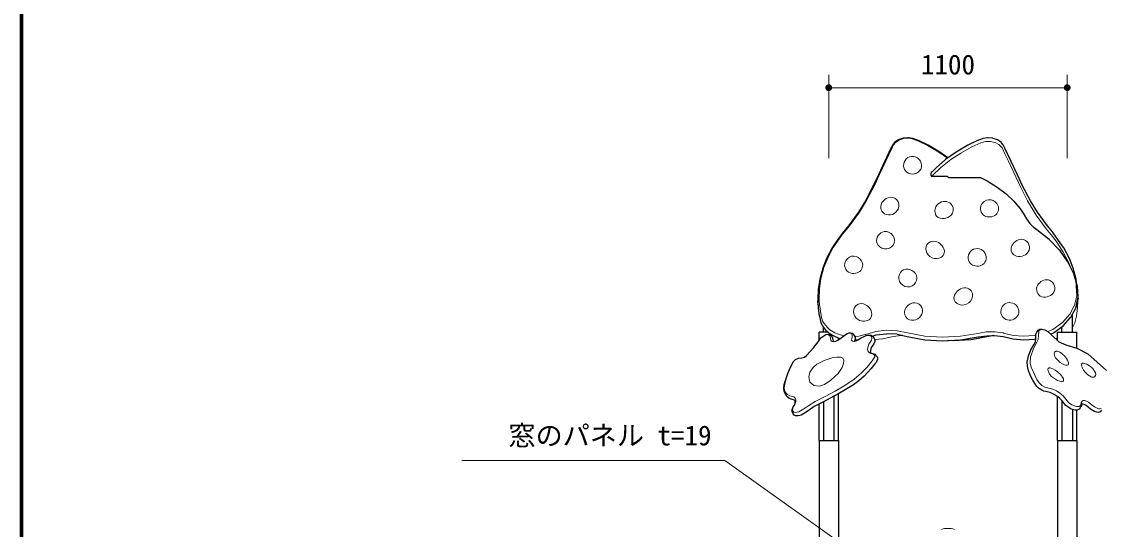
# Model space of a CAD drawing. Units: millimetres at full size, sheet at 1:50; details may follow other scales. Extents: x 750 to 20250, y 750 to 14100.
# Drawn here: x 750 to 5726, y 5084 to 7425 of the extents above; entities that cross this region are included whole.
import ezdxf
from ezdxf.enums import TextEntityAlignment as Align

# ---------------------------------------------------------------- set-up
doc = ezdxf.new("R2010")
doc.units = ezdxf.units.MM
doc.header["$LTSCALE"] = 50
for name, color, linetype, lineweight in [('D-STR-1', 1, 'Continuous', 25), ('D-STR-3', 251, 'Continuous', 9), ('D-STR-DIM', 7, 'Continuous', 13), ('D-STR-HTXT', 7, 'Continuous', 13), ('D-TTL', 7, 'Continuous', 70)]:
    doc.layers.add(name, color=color, linetype=linetype, lineweight=lineweight)
doc.styles.add('ＭＳ ゴシック', font='')
doc.styles.get('ＭＳ ゴシック').set_extended_font_data('MS Gothic')

# ---------------------------------------------------------------- blocks, each defined once
blk = doc.blocks.new('filled_dot')
at = {"color": 0, "linetype": 'Continuous', "lineweight": -2, "const_width": 1.25}
blk.add_lwpolyline([(-0.625, 0, 1), (0.625, 0, 1)], format="xyb", close=True, dxfattribs=at)

msp = doc.modelspace()

# ---------------------------------------------------------------- linework, layer by layer
at = {"layer": 'D-STR-1'}
for p, q in [((4424.12, 6116.82), (4422.94, 6137.66)), ((5622.97, 6149.91), (5623.01, 6148.9)), ((5597.32, 5993.36), (5597.32, 6076.11)), ((4470.08, 5993.36), (4428.47, 5993.36)), ((4428.47, 5955.19), (4428.47, 5993.36)), ((4448.72, 5993.36), (4448.72, 6014.97)), ((4788.39, 5983.25), (4739.84, 5985.62)), ((4788.39, 5983.25), (4788.39, 5983.25)), ((4812.57, 5977.96), (4807.51, 5978.05)), ((5233.19, 5977.96), (5210.94, 5973.1)), ((5496.42, 5984.29), (5509.59, 5989.82)), ((5528.47, 5993.36), (5617.57, 5993.36)), ((5528.47, 5955.2), (5528.47, 5993.36)), ((5548.72, 5993.36), (5548.72, 6018.39)), ((5617.57, 5919.74), (5617.57, 5993.36)), ((4517.57, 5957.57), (4517.57, 5967.11)), ((4594.24, 5957.18), (4609.89, 5958.73)), ((5162.06, 5971.16), (5161.99, 5971.15)), ((4497.3, 5697.46), (4497.32, 5493.36)), ((4517.57, 5493.36), (4517.57, 5708.6)), ((5528.47, 5493.36), (5528.47, 5696.13)), ((5548.92, 5677.39), (5548.9, 5493.36)), ((4428.47, 5493.36), (4428.47, 5662.44)), ((4448.94, 5672.58), (4448.91, 5493.36)), ((5597.29, 5636.71), (5597.32, 5493.36)), ((5617.57, 5493.36), (5617.57, 5634.17)), ((4428.47, 5493.36), (4428.47, 2493.36)), ((4428.47, 5493.36), (4517.57, 5493.36)), ((4517.57, 5493.36), (4517.57, 2493.36)), ((5528.47, 5493.36), (5528.47, 2493.36)), ((5528.47, 5493.36), (5617.57, 5493.36)), ((5617.57, 5493.36), (5617.57, 2493.36))]:
    msp.add_line(p, q, dxfattribs=at)
for points in [[(5022.88, 6796.5), (4984.93, 6823.35), (4931.23, 6854.57), (4890.25, 6874.57), (4864.91, 6884.93), (4862.37, 6885.64), (4840.75, 6888.87), (4838.02, 6888.95), (4837.99, 6888.95), (4816.47, 6886.98), (4816.1, 6886.94), (4813.49, 6886.37), (4793.75, 6879.35), (4791.55, 6878.2), (4776.21, 6866.95), (4775.51, 6866.12), (4768.45, 6857.42), (4760.05, 6840.77), (4702.42, 6719.08), (4680.16, 6671.18), (4642.32, 6598.15), (4609.6, 6545.63), (4563.84, 6482.75), (4541.25, 6455.08), (4530.6, 6442.12), (4496.8, 6394.89), (4488.82, 6381.97), (4462.81, 6332.34), (4445.67, 6288.85), (4431.63, 6236.82), (4431.34, 6235.54), (4424.61, 6190.63), (4422.75, 6148.9), (4422.94, 6137.66), (4424.68, 6104.2), (4429.67, 6068.57), (4429.96, 6067.28), (4437.35, 6036.21), (4448.72, 6014.97), (4457.99, 6003.8), (4458.7, 6002.95), (4478.98, 5985.86), (4493.15, 5977.35), (4520.29, 5965.97), (4527.13, 5964.11)], [(5618.09, 6211.05), (5614.42, 6235.54), (5614.13, 6236.82), (5600.09, 6288.85), (5582.95, 6332.34), (5556.94, 6381.97), (5548.96, 6394.89), (5515.16, 6442.12), (5504.51, 6455.08), (5481.92, 6482.75), (5436.16, 6545.63), (5403.44, 6598.15), (5365.6, 6671.18), (5343.34, 6719.08), (5285.71, 6840.77), (5277.31, 6857.42), (5270.25, 6866.12), (5269.55, 6866.95), (5252.01, 6879.35), (5232.27, 6886.37), (5229.66, 6886.94), (5229.29, 6886.98), (5207.77, 6888.95), (5207.74, 6888.95), (5205.01, 6888.87), (5183.39, 6885.64), (5180.85, 6884.93), (5155.51, 6874.57), (5114.53, 6854.57), (5060.83, 6823.35), (5012.09, 6788.87), (4968.34, 6751.25), (4949.65, 6732.61), (4945.8, 6728.54), (4945.08, 6727.69), (4944.28, 6726.31), (4944.07, 6725.31), (4943.85, 6724.02), (4943.85, 6717.66), (4944.03, 6716.31), (4944.82, 6714.5), (4946.16, 6713.05), (4947.9, 6712.11), (4949.84, 6711.79), (5016.86, 6711.86), (5019.07, 6711.61), (5021.06, 6710.9), (5022.64, 6709.78), (5023.09, 6708.28), (5024.7, 6707), (5026.69, 6706.28), (5028.9, 6706.04), (5171.07, 6706.11), (5172.9, 6705.81), (5204.14, 6690.19), (5250.11, 6662.33), (5291.08, 6631.26), (5326.4, 6597.73), (5349.05, 6571.32), (5349.8, 6570.42), (5369.88, 6541.99), (5384.88, 6515.82), (5400.31, 6493.49)], [(5623.1, 6150.49), (5623.1, 6156.86), (5620.13, 6203.71), (5603.93, 6261.87), (5576.66, 6317.93), (5538.84, 6370.84), (5538.11, 6371.71), (5490.5, 6420.41), (5432.28, 6465.19), (5420.98, 6473.57), (5399.93, 6493.85)], [(5621.11, 6190.89), (5621.15, 6190.63), (5621.18, 6189.75)], [(5509.8, 5989.94), (5554.41, 6022.56), (5588.83, 6060.85), (5589.6, 6061.76), (5612.48, 6104.29), (5622.81, 6149.19), (5623.1, 6150.49), (5612.77, 6105.54)], [(4674.44, 5974.96), (4691.88, 5980.07), (4739.86, 5985.62)], [(4788.37, 5983.25), (4834.82, 5973.1), (4915.64, 5958.34), (4998.38, 5953.1), (4998.39, 5953.1), (5081.02, 5957.39), (5081.23, 5957.4), (5161.99, 5971.15), (5202.8, 5976.72), (5227.81, 5978.48), (5238.14, 5978.05), (5277.12, 5972.89), (5323.47, 5961.66), (5372.16, 5957.72), (5372.17, 5957.72), (5420.63, 5961.25), (5420.91, 5961.27), (5427.68, 5962.85)], [(5210.57, 5973), (5130.12, 5958.34), (5047.38, 5953.1), (5047.37, 5953.1), (5022.87, 5954.37)], [(5730.7, 5632.94), (5724.3, 5625.64), (5717.72, 5623.23), (5709.58, 5623.64), (5699.33, 5627.14), (5680.73, 5637.78), (5669.7, 5646.77), (5660.71, 5654.83), (5651.13, 5659.99), (5644.67, 5661.78), (5641.08, 5661.93), (5639.93, 5661.69), (5638.53, 5655.37), (5636.43, 5650), (5632.73, 5644.77), (5627.65, 5638.22), (5621.39, 5634.93), (5618.4, 5634.2), (5610.08, 5633.91), (5603.8, 5635), (5597.29, 5636.71), (5587.12, 5641.22), (5575.69, 5648.36), (5567.37, 5655.18), (5560.07, 5663), (5550.96, 5675.1), (5548.92, 5677.39), (5539.31, 5687.31), (5530.27, 5694.83), (5522.77, 5700.22), (5513.57, 5705.85), (5494.6, 5714.57), (5480.22, 5718.42), (5465.47, 5721.11), (5455.86, 5724.93), (5441.21, 5734.79), (5433.63, 5742.22), (5427.37, 5751.13), (5414.5, 5771.68), (5408.77, 5782.13), (5401.61, 5796.2), (5394.64, 5815.04), (5391.37, 5828.43), (5389.49, 5838.51), (5388.78, 5855.03), (5390.86, 5869.07), (5395.03, 5883.44), (5405.84, 5911.14), (5418.62, 5934.22), (5426.6, 5948.9), (5427.74, 5963.66), (5427.74, 5973.98), (5428.53, 5983.92), (5432.31, 5993.25), (5438.72, 6001.93), (5447.12, 6006.38), (5455.54, 6006.89), (5469.5, 6003.69), (5482.96, 5996.09), (5502.67, 5978.82), (5535.12, 5949.11), (5566.41, 5934.62), (5617.29, 5919.89), (5667.8, 5893.04), (5754.2, 5816.79)], [(5161.99, 5971.15), (5162.07, 5971.19), (5161.99, 5971.15)]]:
    msp.add_lwpolyline(points, dxfattribs=at)
msp.add_lwpolyline([(4308.48, 5856.25), (4319.42, 5866.67), (4334.11, 5873.15), (4349.15, 5875.01), (4362.03, 5878.57), (4371.26, 5885.83), (4402.84, 5921.35), (4423.99, 5948.73), (4437.04, 5967.56), (4454.66, 5979.44), (4460.34, 5981.73), (4469.51, 5983.26), (4477.2, 5982.48), (4483.15, 5978.03), (4489.71, 5968.73), (4491.15, 5963.59), (4493.67, 5951.05), (4496.78, 5950.49), (4505.27, 5951.86), (4514.59, 5955.65), (4524.73, 5962.2), (4542.43, 5976.23), (4557.52, 5986.48), (4567.78, 5989.99), (4574.97, 5990.31), (4580.84, 5988.56), (4584.78, 5985.67), (4590.63, 5977.79), (4594.45, 5970.58), (4595.39, 5964.85), (4594.87, 5960.08), (4593.89, 5955.56), (4592.67, 5951.9), (4596.19, 5952.53), (4607.55, 5957.39), (4623.35, 5966.43), (4636.2, 5973.75), (4645.16, 5977.31), (4651.17, 5979.02), (4656.68, 5979.63), (4662.57, 5979.8), (4667.49, 5978.67), (4673.66, 5975.78), (4676.75, 5972.5), (4680.76, 5966.83), (4684.38, 5961.11), (4685.34, 5957.85), (4685.37, 5954.6), (4685.14, 5949.9), (4681.24, 5939.65), (4674.13, 5928.72), (4667.9, 5917.59), (4665.18, 5907.5), (4664.93, 5899.64), (4666.49, 5897.91), (4670.57, 5895.96), (4681.07, 5893.83), (4686.26, 5891.61), (4691.04, 5886.27), (4696.44, 5878.7), (4697.49, 5876.44), (4697.82, 5873.78), (4698.1, 5868.78), (4695.66, 5860.85), (4691.41, 5853.74), (4686.23, 5846.95), (4669.11, 5826.31), (4652.47, 5806.81), (4635.99, 5790.66), (4611.39, 5769.22), (4587.29, 5751.03), (4557.22, 5731.57), (4515.25, 5707.26), (4497.3, 5697.46), (4448.94, 5672.58), (4426.72, 5661.58), (4405.71, 5649.69), (4382.99, 5633.88), (4360.93, 5618.91), (4346.04, 5610.78), (4339.17, 5608.52), (4331.93, 5606.89), (4324.44, 5606.89), (4320.12, 5607.88), (4314.21, 5610.99), (4307.3, 5620.06), (4303.82, 5626.76), (4303.63, 5632.12), (4304.13, 5636.43), (4309.72, 5648.4), (4314.63, 5656.74), (4318.04, 5666.42), (4318.96, 5671.56), (4318.89, 5676.27), (4318.2, 5677.96), (4315.33, 5679.51), (4303.74, 5682.3), (4299.27, 5684.29), (4289.02, 5689.05), (4280.36, 5697.25), (4277.59, 5700.37), (4273.15, 5706.65), (4266.86, 5719.83), (4265.22, 5735.46), (4267.98, 5751.87), (4284.38, 5802.62), (4291.72, 5821.08)], close=True, dxfattribs=at)
at = {"layer": 'D-STR-3'}
for points in [[(5020.69, 6794.95), (4981.66, 6822.56), (4928.34, 6853.56), (4887.64, 6873.43), (4863.04, 6883.51), (4860.67, 6884.17), (4840.46, 6887.19), (4837.91, 6887.27), (4817.44, 6885.39), (4815, 6884.86), (4796.55, 6878.29), (4794.5, 6877.22), (4780.17, 6866.71), (4773.64, 6858.69), (4765.46, 6842.4), (4707.84, 6720.75), (4685.58, 6672.86), (4647.6, 6599.56), (4614.76, 6546.84), (4568.83, 6483.72), (4546.14, 6455.94), (4535.57, 6443.07), (4502.01, 6396.16), (4494.08, 6383.33), (4468.25, 6334.04), (4451.23, 6290.84), (4437.28, 6239.18), (4430.6, 6194.59), (4428.93, 6142), (4430.11, 6121.3), (4437.63, 6069.51), (4444.82, 6044.33), (4451.26, 6032.45), (4466.82, 6013.88), (4478.46, 6004.18), (4501.83, 5990.3), (4517.36, 5983.87), (4543.43, 5976.91)], [(5586.42, 6297.87), (5578.91, 6316.08), (5553.49, 6365.43), (5521.82, 6413.11), (5499.62, 6441.09), (5475.94, 6470.13), (5430.16, 6533.24), (5390.36, 6598.48), (5359.57, 6659.32), (5302.08, 6781.96), (5287.48, 6812.57), (5272.45, 6843.32), (5271.37, 6844.96), (5259.67, 6856.99), (5257.89, 6858.28), (5241.22, 6866.9), (5238.93, 6867.7), (5219.17, 6871.93), (5216.64, 6872.15), (5196.01, 6871.51), (5174.35, 6865.7), (5133.42, 6846.88), (5082.4, 6819.06), (5036.14, 6788.75), (4990.5, 6752.72), (4949.84, 6713.55)], [(5483.25, 5995.84), (5506.67, 6005.66), (5550.6, 6037.78), (5584.5, 6075.49), (5606.97, 6117.25), (5617.11, 6161.35), (5613.08, 6229.02)], [(5596.93, 6014.84), (5597.04, 6014.97), (5608.41, 6036.21), (5615.8, 6067.28), (5616.09, 6068.57), (5621.08, 6104.2), (5622.82, 6137.66), (5623.01, 6148.9), (5622.95, 6149.81)], [(4640.68, 5975.53), (4655.82, 5978.28), (4668.3, 5975.23), (4671.86, 5970.44), (4672.31, 5962.44), (4670.11, 5956.15), (4658.69, 5937.33), (4652.78, 5922.75), (4651.96, 5912.91), (4654.67, 5903.42), (4661.55, 5897.11), (4667.95, 5894.36), (4679.22, 5891.74), (4684.68, 5886.39), (4685.02, 5879.78), (4673.99, 5860.95), (4650.25, 5831.94), (4622.42, 5803.53), (4589.9, 5776.28), (4547.11, 5746.61), (4502.83, 5721.78), (4459.63, 5698.76), (4409.99, 5674.11), (4380.69, 5655.51), (4357.98, 5639.58), (4334.94, 5626.2), (4325.57, 5623.52), (4318.56, 5623.09), (4312.59, 5624.42), (4308.75, 5626.65), (4306.17, 5631.5), (4306.92, 5642.41)], [(4453.72, 5979.34), (4468.22, 5981.74), (4477, 5978.13), (4479.19, 5970.9), (4482.2, 5956.09), (4485.06, 5952.21), (4491.04, 5949.56), (4499.39, 5949.65), (4509.93, 5953.76)], [(4558.11, 5986.69), (4568.35, 5989.1), (4574.42, 5988.61), (4578.94, 5985.49), (4581.9, 5980.03), (4581.88, 5971.59), (4578.97, 5961.92), (4578.58, 5956.46), (4580.75, 5952.59), (4582.95, 5950.99), (4590.08, 5950.39), (4600.44, 5953.36), (4616.36, 5962.24)], [(4593, 5973.32), (4594.08, 5973.3), (4611.88, 5975.14), (4640.92, 5981.8), (4644.6, 5983), (4690.55, 5996.47), (4739.64, 6002.15), (4789.26, 5999.73), (4836.78, 5989.34), (4916.46, 5974.82), (4998.41, 5969.63), (5080.48, 5973.9), (5160.48, 5987.51), (5198.98, 5993.88), (5238.52, 5994.58), (5277.43, 5989.57), (5279.18, 5989.1), (5324.54, 5978.11), (5372.19, 5974.26), (5419.89, 5977.73), (5428.19, 5979.67)], [(4807.58, 5978.05), (4769.68, 5973.17), (4722.29, 5961.66), (4685.1, 5958.65)], [(5469.5, 6003.69), (5458.31, 6005.5), (5450.03, 6004.88), (5446.23, 6002.98), (5442.58, 5999.55), (5442.17, 5994.86), (5440.6, 5978.34), (5439.37, 5959.95), (5433.2, 5946.61), (5417.04, 5917.8), (5403.56, 5878.19), (5402.39, 5851.66), (5406.18, 5831.95), (5433.11, 5775.47), (5443.56, 5759.29), (5456.08, 5746.88), (5469.75, 5739.16), (5488.65, 5734.74), (5507.11, 5729.67), (5522.98, 5722.07), (5538.44, 5712.38), (5553.98, 5699.17), (5567.38, 5683.6), (5579.74, 5669.13), (5594.97, 5658.14), (5615.25, 5650.59), (5628.16, 5651.09), (5634.2, 5655.56), (5635.66, 5657.52), (5637.97, 5667.41), (5642.72, 5675.63), (5647.32, 5677.95), (5653.53, 5678), (5662.51, 5675.33), (5671.63, 5670.17), (5687.42, 5656.36), (5698.5, 5648.55), (5707.72, 5643.72), (5717.6, 5640.07), (5724.45, 5639.43), (5729.2, 5640.9)], [(5427.42, 5959.57), (5427.34, 5959.58), (5420.09, 5961.21)], [(5528.47, 5967.22), (5525.47, 5965.97), (5518.71, 5964.13)], [(4316.34, 5661.58), (4319.15, 5667.24), (4321.42, 5675.22), (4320.63, 5682.39), (4317.72, 5688.69), (4312.33, 5694.41), (4305.54, 5696.26), (4293.03, 5700.22), (4282.53, 5705.71), (4274.43, 5713.7), (4269.11, 5725.42), (4267.69, 5738.51), (4270.15, 5753.91), (4278.85, 5785.51)]]:
    msp.add_lwpolyline(points, dxfattribs=at)
for points in [[(4451.61, 5862), (4488.74, 5874.44), (4510.31, 5878.3), (4527.81, 5878.16), (4538.14, 5872.77), (4542.63, 5864.16), (4541.84, 5849.07), (4535.42, 5830.71), (4516.52, 5802.95), (4482.88, 5771.46), (4453.98, 5751.72), (4431.07, 5743.74), (4404.92, 5746.56), (4386.25, 5763.15), (4381.07, 5787.77), (4386.56, 5808.99), (4400.56, 5830.06), (4418.52, 5845.2)], [(5527.82, 5905.48), (5533.53, 5903.63), (5539.22, 5900.46), (5546.31, 5895.59), (5552.21, 5890.86), (5559.81, 5883.71), (5565.3, 5877.61), (5569.76, 5871.83), (5574.61, 5863.63), (5577.14, 5857.04), (5578.47, 5851.2), (5578.81, 5847), (5578.32, 5844.93), (5576.89, 5842.94), (5575.52, 5842.03), (5573.43, 5841.27), (5570.39, 5840.88), (5566.64, 5841.12), (5560.98, 5842.53), (5551.41, 5846.83), (5538.17, 5855.39), (5532.22, 5860.39), (5524.65, 5868.19), (5519.39, 5875.2), (5515.85, 5881.65), (5513.99, 5886.84), (5513.2, 5892.52), (5513.83, 5897.69), (5514.79, 5899.9), (5516.35, 5902), (5517.99, 5903.43), (5520.19, 5904.71), (5522.39, 5905.52), (5524.8, 5905.79), (5527.58, 5905.53)], [(5494.04, 5828.35), (5506.3, 5823.99), (5517.11, 5818.07), (5528.6, 5810.02), (5541.68, 5798.1), (5551.61, 5784.87), (5555.32, 5778.09), (5556.69, 5771.5), (5555.86, 5769.13), (5554, 5767.12), (5551.08, 5765.77), (5546.03, 5765.32), (5539.15, 5766.52), (5528.75, 5770.11), (5501.33, 5788.4), (5491.38, 5799.9), (5484.56, 5814.39), (5484.18, 5820.85), (5485.52, 5825.07), (5486.86, 5826.89), (5488.07, 5827.7), (5489.76, 5828.28), (5491.56, 5828.49)], [(5644.22, 5849.44), (5647.51, 5849.84), (5653.34, 5849.14), (5657.92, 5847.73), (5664.27, 5844.9), (5679.84, 5835.04), (5690.64, 5825.17), (5699.33, 5813.8), (5703.2, 5805.46), (5704.44, 5797.64), (5703.66, 5792.56), (5700.61, 5788.05), (5696.47, 5785.59), (5692.85, 5784.93), (5687.29, 5785.87), (5682.79, 5787.71), (5668.73, 5797.13), (5657.46, 5807.4), (5648.05, 5818.65), (5641.96, 5829.53), (5639.75, 5836.54), (5638.83, 5843.46), (5639.1, 5845.13), (5639.87, 5846.77), (5640.94, 5847.92), (5642.42, 5848.82)]]:
    msp.add_lwpolyline(points, close=True, dxfattribs=at)
for centre, radius, start, end in [((4857.74, 6762.38), 39.55, 145.75722, 245.29279), ((4857.06, 6766.7), 36.7, 93.85082, 150.74773), ((4858.88, 6761.15), 42.38, 349.68062, 95.79955), ((4860.08, 6763.77), 41.77, 243.17759, 345.85097), ((4749.59, 6570.23), 36.76, 139.4635, 237.38232), ((4765.49, 6561.41), 54.74, 112.00785, 143.26933), ((4759.24, 6576.9), 38.03, 336.4301, 112.02676), ((5004.51, 6552.04), 41.67, 116.01932, 215.73166), ((5008.32, 6556.57), 39.65, 31.66603, 123.85997), ((5008.19, 6558.17), 38.95, 318.04944, 29.55609), ((5213.41, 6562.66), 40.05, 140.17338, 225.30614), ((5214.95, 6562.34), 41.44, 20.37007, 141.19624), ((5217.66, 6562.64), 38.8, 303.50187, 21.35406), ((4751.7, 6579.96), 46.18, 241.68356, 336.69046), ((5001.62, 6564.35), 47.96, 229.82663, 317.79927), ((5215.09, 6572.52), 48.58, 232.09256, 299.58988), ((4735.46, 6415.42), 41.76, 98.8656, 192.19121), ((4734.5, 6415.34), 41.7, 330.27216, 97.53932), ((5365.37, 6368.62), 52.65, 92.08761, 158.79272), ((5361.14, 6383.39), 37.92, 340.61216, 86.50982), ((4735.53, 6419.27), 42.93, 199.65082, 325.03423), ((4967.98, 6379.68), 46.96, 180.5377, 286.56087), ((4954.48, 6378.9), 33.45, 74.33194, 179.43337), ((4953.44, 6358.18), 53.93, 11.29651, 79.22315), ((5157.46, 6337.68), 40.61, 75.27103, 176.36276), ((5157.61, 6336.23), 41.98, 341.08063, 75.97227), ((5346.45, 6375.57), 32.47, 158.1527, 256.76004), ((5353.39, 6388.83), 47.11, 252.2401, 337.49415), ((4590.28, 6301.47), 43.81, 119.80658, 182.82813), ((4587.14, 6301.22), 42.55, 3.80327, 115.96418), ((4976.68, 6364.27), 29.98, 279.00012, 8.57243), ((5152.83, 6334.93), 36.23, 172.97667, 266.46932), ((5159.83, 6338.24), 40.61, 255.30971, 337.38376), ((4586.7, 6303.65), 40.41, 186.17298, 284.70828), ((4591.93, 6301.95), 37.72, 277.65991, 3.19209), ((4834.73, 6245.67), 38.5, 55.98173, 173.56333), ((4839.52, 6241.54), 39.74, 298.38937, 65.08118), ((4838.72, 6244.37), 42.62, 172.4378, 297.52208), ((5477.8, 6190.6), 44.06, 68.9256, 146.00215), ((5477.93, 6196.81), 38.27, 321.59656, 65.77231), ((5102.24, 6144.94), 52.14, 86.10922, 158.78193), ((5102.54, 6162.82), 34.29, 350.7455, 84.59035), ((5468.91, 6190.67), 36.98, 138.37266, 237.09616), ((5469.95, 6203.46), 48.66, 244.26365, 321.29718), ((4623.43, 6087.94), 36.76, 58.70956, 179.19866), ((4871.51, 6078.26), 50.61, 102.84991, 159.1457), ((4868.69, 6091.15), 37.41, 336.60589, 103.0297), ((5081.43, 6150.78), 30.7, 154.86956, 236.99467), ((5089.61, 6165.56), 47.57, 238.42966, 350.00812), ((5307.32, 6089.22), 40.1, 82.01629, 170.75812), ((5308.71, 6087.98), 41.17, 341.14801, 84.16594), ((4633.41, 6090.67), 46.78, 182.72534, 237.36996), ((4626.51, 6077.53), 44.78, 330.62045, 69.05392), ((4856.71, 6083.63), 34.87, 158.74547, 235.5385), ((4860.79, 6093.99), 45.79, 238.67234, 337.26537), ((5304.84, 6087.14), 38.07, 167.06157, 259.64137), ((5308.28, 6091.2), 42.72, 256.09184, 337.24147), ((4634.16, 6089.43), 46.16, 235.74862, 312.79976), ((5023.02, 4988.42), 100, 72.35458, 107.64542)]:
    msp.add_arc(centre, radius, start, end, dxfattribs=at)
at = {"layer": 'D-STR-DIM'}
for p, q in [((4473.02, 6795), (4473.02, 7180.22)), ((5573.02, 6795), (5573.02, 7180.22)), ((4473.02, 7120.22), (5573.02, 7120.22))]:
    msp.add_line(p, q, dxfattribs=at)
at = {"layer": 'D-STR-HTXT'}
msp.add_lwpolyline([(4610.56, 4962.03), (3993.66, 5401.33), (3976.99, 5401.33), (2780.49, 5401.33), (3378.74, 5401.33)], dxfattribs=at)
at = {"layer": 'D-TTL'}
msp.add_lwpolyline([(750, 750), (750, 14100), (20250, 14100), (20250, 750)], close=True, dxfattribs=at)

# ---------------------------------------------------------------- block references
at = {"layer": 'D-STR-DIM', "xscale": 12.5, "yscale": 12.5}
msp.add_blockref('filled_dot', (4473.02, 7120.22), dxfattribs=at)
at = {"layer": 'D-STR-DIM', "xscale": 12.5, "yscale": 12.5, "rotation": 180}
msp.add_blockref('filled_dot', (5573.02, 7120.22), dxfattribs=at)

# ---------------------------------------------------------------- texts
at = {"layer": 'D-STR-DIM', "style": 'ＭＳ ゴシック'}
msp.add_text('1100', height=91.64, dxfattribs=at).set_placement((5023.02, 7227.1), align=Align.MIDDLE_CENTER)
at = {"layer": 'D-STR-HTXT', "style": 'ＭＳ ゴシック'}
msp.add_text('窓のパネル t=19', height=91.64, dxfattribs=at).set_placement((3932.6, 5517.1), align=Align.MIDDLE_RIGHT)

doc.saveas('drawing.dxf')
